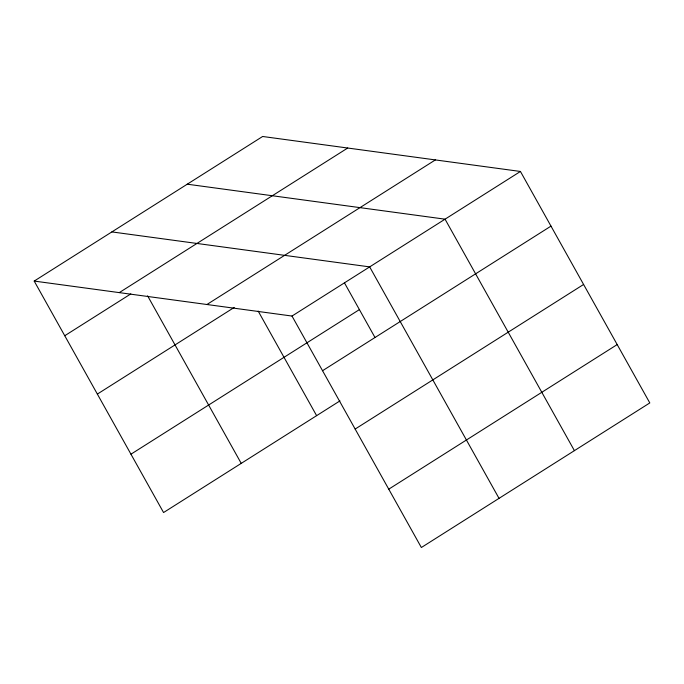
<?xml version="1.0" encoding="UTF-8"?>
<svg xmlns="http://www.w3.org/2000/svg" width="684" height="684" viewBox="0 0 684 684"><rect width="100%" height="100%" fill="white"/><g stroke="black" fill="none" stroke-linecap="round" stroke-linejoin="round"><path stroke-width="1.03" d="M34.2 281.073L262.639 136.484L520.438 171.462L649.8 402.927L421.361 547.516L292 316.051L34.2 281.073L163.561 512.538L339.948 400.892M119.272 292.615L347.711 148.026M64.749 335.733L130.815 293.915M206.927 304.508L435.366 159.919M97.359 394.078L234.261 307.424M292 316.051L520.438 171.462M130.952 454.193L359.399 309.604M322.549 370.711L550.988 226.122M355.15 429.056L583.597 284.467M388.751 489.171L617.19 344.582M187.254 184.193L445.053 219.179L574.415 450.645M111.868 231.91L369.668 266.888L499.029 498.354M344.411 282.783L374.926 337.383M258.167 311.075L316.615 415.658M147.599 295.83L241.23 463.376"/></g></svg>
